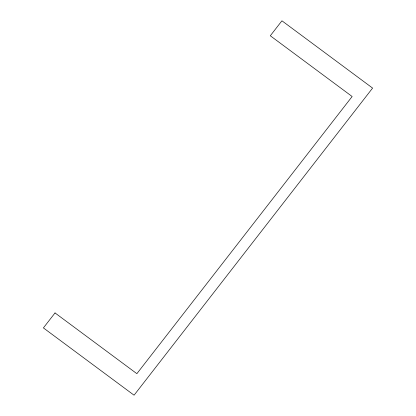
<?xml version="1.0" encoding="UTF-8"?>
<svg xmlns="http://www.w3.org/2000/svg" width="416" height="416" viewBox="0 0 416 416"><rect width="100%" height="100%" fill="white"/><g stroke="black" fill="none" stroke-linecap="round" stroke-linejoin="round"><path stroke-width="0.62" d="M55.026 312.936L43.399 327.912L134.066 395.2L372.601 88.088L281.934 20.8L270.301 35.771L352.149 96.512L136.869 373.677L55.026 312.936"/></g></svg>
